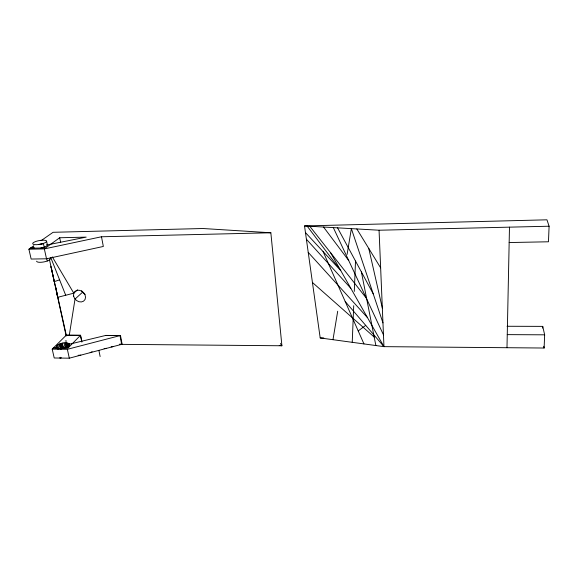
<?xml version="1.0" encoding="UTF-8"?>
<svg xmlns="http://www.w3.org/2000/svg" width="578" height="578" viewBox="0 0 578 578"><rect width="100%" height="100%" fill="white"/><g stroke="black" fill="none" stroke-linecap="round" stroke-linejoin="round"><path stroke-width="0.87" d="M506.985 347.71L509.478 227.154M542.663 328.102L542.728 326.375L507.058 326.267M352.233 342.321L353.714 305.711M354.292 291.42L355.521 261.068M509.16 242.543L548.464 241.785L549.1 226.222L546.961 219.813L304.534 225.94L320.19 337.949L383.958 346.648L544.115 348.028L544.657 334.821L542.728 326.375M332.986 339.691L337.689 311.26M347.096 254.399L351.359 228.635L382.961 322.885M56.348 346.381L56.55 347.703C59.556 349.48 63.399 348.339 66.441 347.19A6.69 2.572 -12.5 0 0 69.302 344.286L68.963 343.679C64.96 341.793 59.281 343.115 56.348 346.381L56.738 348.101M59.859 358.064L60.415 357.327M69.36 345.557L69.266 344.221L105.861 335.406L120.47 335.493L122.124 344.228L69.309 358.187L54.216 357.992L52.208 349.155L66.282 335.168L80.559 335.254L81.83 341.295M60.986 358.078L60.423 358.071M80.559 335.254L67.915 348.158L63.681 348.115M69.389 335.189L66.152 335.283M82.553 292.215L75.024 299.072L69.273 335.305L80.443 335.37L81.866 342.111M57.684 297.316L73.789 293.176L77.582 289.795M28.9 249.219L44.34 248.908L101.49 236.77L103.332 246.459L46.515 258.785L31.147 259.052L28.9 249.219L33.842 245.708M358.216 330.919L365.708 325.371L383.958 346.648L379.06 230.225L304.534 225.94M40.807 248.013L42.548 247.63A7.059 1.936 -10.4 0 0 47.237 245.383L47.042 244.386L47.085 244.935L86.18 237.132L59.686 237.753L45.619 247.911L30.222 248.229L33.654 247.594M41.081 240.665L53.097 232.298L202.965 228.512L270.851 232.775L281.905 345.767L119.957 344.344M90.154 352.681L92.126 351.735M66.167 336.006L49.39 259.269M66.282 335.168L51.167 267.347L54.253 281.652L59.599 279.831M52.208 349.155L67.359 349.307L120.47 335.493M56.326 347.277L53.227 348.007L57.099 348.05M40.886 244.097L42.895 243.808M41.963 243.938L40.171 244.198A7.059 1.936 -10.4 0 0 38.394 244.581M60.141 357.695L61.123 357.58M111.157 346.865L112.927 346.67M104.119 348.563L106.627 348.332M78.153 355.318L80.812 355.145M101.49 236.77L270.851 232.775M379.06 230.225L549.1 226.222M507.253 334.626L544.657 334.821M105.398 335.522L120.014 335.608L121.669 344.358M320.19 337.949L323.796 337.971M119.559 344.206L122.124 344.228M65.242 340.948L66.658 341.056M279.261 345.384L281.905 345.767L280.395 343.527M34.528 248.143L33.495 247.355A7.059 1.936 -10.4 0 1 33.676 246.813M312.438 282.49L374.19 337.032M65.668 344.43L67.727 346.598L67.07 342.92L68.002 347.19M305.459 232.594L340.76 270.605L307.142 226.092M367.485 317.654L308.226 252.391M306.383 239.205L350.817 288.306M345.203 301.521L365.708 325.371M309.757 226.244L366.264 298.067M323.536 227.031L348.729 260.548M356.828 228.946L380.642 267.838M52.323 256.892L73.789 293.176M330.638 252.781L383.958 346.648M55.394 347.501L55.69 348.035M337.566 227.84L373.215 293.812M333.318 227.595L383.46 334.843M63.717 348.288L61.514 343.39L62.655 348.512M323.102 251.589L363.959 343.917M50.763 257.535L65.711 295.257M68.197 343.216L68.963 345.565M69.201 345.528L68.58 343.448L69.1 345.897M368.771 248.461L382.333 308.074M57.865 344.885L58.826 349.163M56.911 345.63L57.684 349.061M60.683 343.614L61.824 348.736M61.066 349.033L59.917 343.903L60.806 349.134M59.151 344.199L60.112 348.469M67.344 347.407L66.362 342.862M64.042 342.891L65.177 348.014M62.352 343.166L63.486 348.288M543.732 346.294L544.115 348.028M67.359 349.307L69.309 358.187M66.781 347.934L65.654 342.812L65.704 347.494M43.386 243.439L44.354 247.832M46.673 258.38L47.252 261.018A7.008 2.023 -10.7 0 1 40.33 262.304A7.008 2.023 -10.7 0 1 36.616 261.191M44.34 248.908L46.515 258.785M69.266 344.221L69.598 345.716M46.587 241.178A7.073 1.907 -10.3 0 1 36.436 244.696A7.073 1.907 -10.3 0 1 35.858 241.445A7.073 1.907 -10.3 0 1 46.587 241.178L47.345 244.667M68.963 343.679L69.331 345.391M59.686 237.753L60.603 242.103M98.889 350.413L100.131 356.532M361.394 271.942L375.866 345.543M50.9 266.191L51.124 267.368M56.008 287.714L56.304 289.491M56.601 291.276L57.338 295.726L57.164 293.097M54.209 281.11L54.253 281.652M85.103 294.31A6.401 5.267 42.2 0 1 81.693 290.821M50.069 258.171A7.008 2.023 -10.7 0 1 50.394 258.641A7.008 2.037 -10.5 0 1 47.252 261.018M73.616 296.095A6.531 5.339 41.9 0 0 83.521 301.181A6.531 5.339 41.9 0 0 81.433 290.965A6.531 5.339 41.9 0 0 73.616 296.095"/></g></svg>
